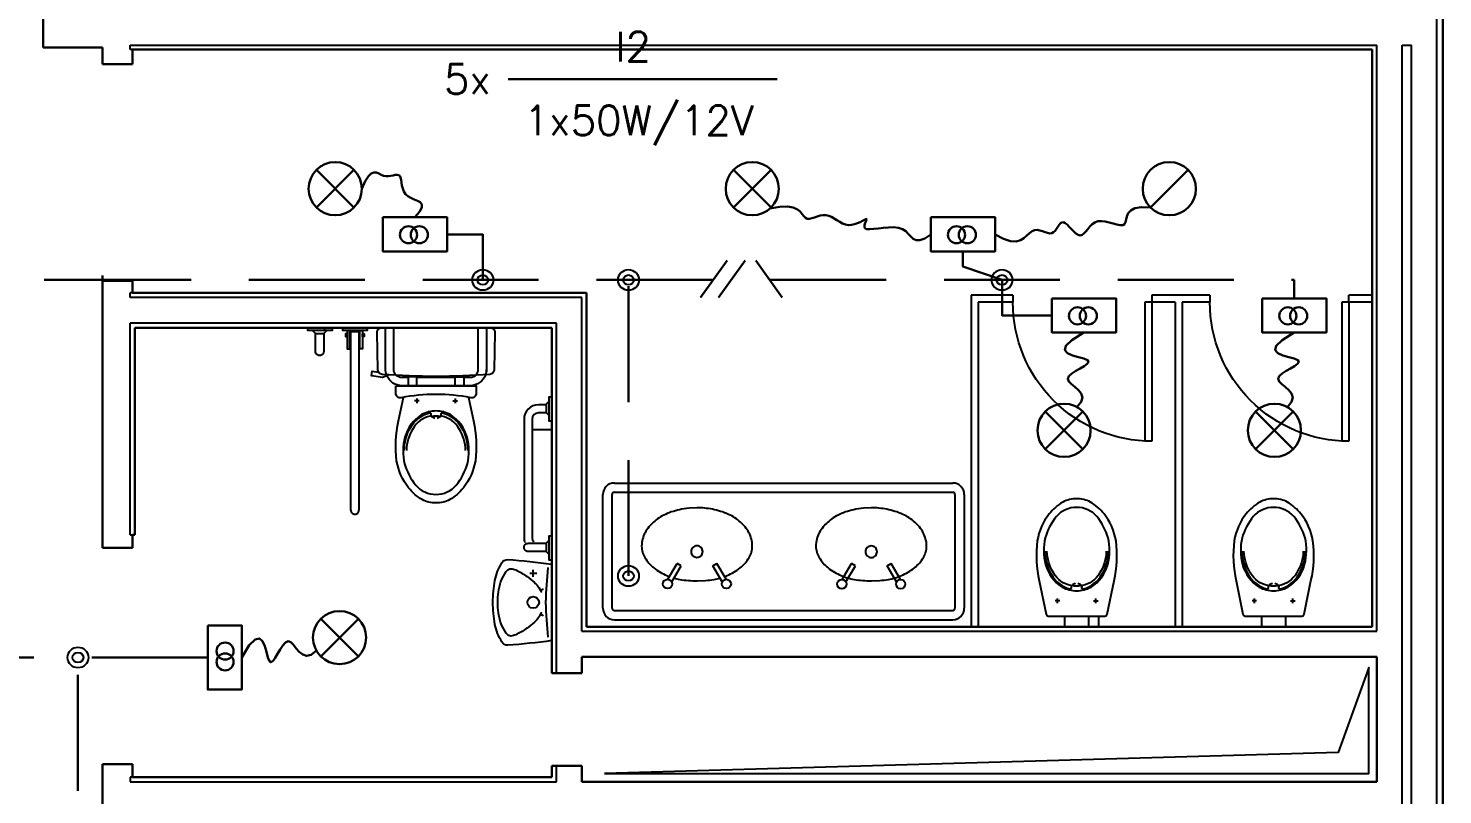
# Model space of a CAD drawing. Extents: x 21.2 to 81.9, y 10.7 to 70.
# Drawn here: x 75.75 to 81.85, y 62.07 to 65.38 of the extents above; entities that cross this region are included whole.
import ezdxf

# ---------------------------------------------------------------- set-up
doc = ezdxf.new("R2010")
doc.units = 0
doc.header["$MEASUREMENT"] = 0
for name, pattern in [('1st floor plan$0$Default', [0]), ('Dashed', [0.75, 0.5, -0.25]), ('Default', [0]), ('Solid', [0])]:
    doc.linetypes.add(name, pattern=pattern)
for name, color, linetype in [('1st floor plan$0$1FIN', 15, 'Continuous'), ('1st floor plan$0$2FIN', 7, 'Continuous'), ('1st floor plan$0$Equipment', 92, '1st floor plan$0$Default'), ('IE003', 7, 'Continuous'), ('Xref_Plan', 7, 'Continuous')]:
    doc.layers.add(name, color=color, linetype=linetype)
doc.layers.add('1st floor plan$0$Partitions', color=7, linetype='Continuous', lineweight=30)
doc.layers.add('Illumination', color=30, linetype='Solid', lineweight=30)
doc.styles.add('Default', font='SIMPLEX.shx', dxfattribs={"height": 0.175})

# ---------------------------------------------------------------- blocks, each defined once
blk = doc.blocks.new('Bola')
at = {"layer": 'IE003', "color": 7, "linetype": 'Default', "const_width": 0.2}
blk.add_lwpolyline([(-0.1, 0, 1), (0.1, 0, 1)], format="xyb", close=True, dxfattribs=at)
at = {"layer": 'IE003', "color": 7, "linetype": 'Default'}
blk.add_circle((0, 0), 0.2, dxfattribs=at)
blk = doc.blocks.new('3')
at = {"layer": 'Illumination', "color": 7}
for p, q in [((-48.8, -68.3), (65.8, 92.1)), ((28.3, -68.3), (142.9, 92.1)), ((303.6, -68.3), (188.9, 92.1))]:
    blk.add_line(p, q, dxfattribs=at)
blk = doc.blocks.new('1st floor plan')
at = {"layer": '1st floor plan$0$1FIN'}
blk.add_lwpolyline([(78.2341, 62.1641), (81.5322, 62.1641), (81.5322, 62.6215), (81.3996, 62.2539), (78.2341, 62.1641)], dxfattribs=at)
at = {"layer": '1st floor plan$0$2FIN'}
for p, q in [((81.8264, 58.9121), (81.8264, 67.7571)), ((76.1864, 65.3071), (81.5664, 65.3071)), ((76.1864, 65.2871), (76.1864, 65.3071)), ((76.1964, 65.2871), (76.1864, 65.2871)), ((81.5664, 62.7771), (81.5664, 65.3071)), ((81.6764, 58.9121), (81.6764, 65.3071)), ((81.6764, 65.3071), (81.7164, 65.3071)), ((81.7164, 58.9121), (81.7164, 65.3071)), ((76.1864, 64.2171), (76.1864, 64.2371)), ((76.1964, 64.2371), (76.1864, 64.2371)), ((78.1364, 64.2171), (76.1864, 64.2171)), ((78.1364, 62.7771), (78.1364, 64.2171)), ((76.1864, 63.1928), (76.1864, 64.1071)), ((78.0264, 64.1071), (76.1864, 64.1071)), ((78.0264, 62.5971), (78.0264, 64.1071)), ((76.1864, 63.1928), (76.1964, 63.1928)), ((78.1364, 62.7771), (81.5664, 62.7771)), ((76.1864, 62.1471), (76.1864, 62.1271)), ((76.1964, 62.1471), (76.1864, 62.1471)), ((78.0264, 62.1271), (78.0264, 62.1971)), ((76.1864, 62.1271), (78.0264, 62.1271))]:
    blk.add_line(p, q, dxfattribs=at)
at = {"layer": '1st floor plan$0$Equipment'}
for p, q in [((79.8164, 64.2271), (79.8164, 62.7971)), ((79.9964, 64.2271), (79.8164, 64.2271)), ((79.9964, 64.2271), (79.9964, 64.1971)), ((80.6964, 64.2271), (80.5964, 64.2271)), ((80.5964, 64.2271), (80.5964, 64.1971)), ((80.8464, 64.2271), (80.6964, 64.2271)), ((80.8464, 64.2271), (80.8464, 64.1971)), ((81.5464, 64.2271), (81.4464, 64.2271)), ((81.4464, 64.1971), (81.4464, 64.2271)), ((79.8464, 64.1971), (79.8464, 62.7971)), ((79.9964, 64.1971), (79.8464, 64.1971)), ((80.5664, 64.1971), (80.5664, 63.5971)), ((80.5964, 64.1971), (80.5664, 64.1971)), ((80.5964, 64.1971), (80.5964, 63.5971)), ((80.6964, 64.1971), (80.5964, 64.1971)), ((80.6964, 64.1971), (80.6964, 62.7971)), ((80.7264, 64.1971), (80.7264, 62.7971)), ((80.8464, 64.1971), (80.7264, 64.1971)), ((81.4164, 64.1971), (81.4164, 63.5971)), ((81.4464, 64.1971), (81.4164, 64.1971)), ((81.4464, 64.1971), (81.4464, 63.5971)), ((81.5464, 64.1971), (81.4464, 64.1971)), ((76.9734, 64.0759), (76.9866, 64.0627)), ((77.0216, 64.0627), (77.0348, 64.0759)), ((77.0264, 64.0759), (77.0264, 64.0871)), ((77.1389, 63.2996), (77.1389, 64.0704)), ((77.1389, 64.0704), (77.1739, 64.0704)), ((77.1739, 64.0704), (77.1739, 63.2996)), ((77.7239, 64.0871), (77.7239, 63.9369)), ((77.5889, 63.8721), (77.4238, 63.8721)), ((77.4334, 63.7721), (77.4134, 63.7721)), ((77.4234, 63.7821), (77.4234, 63.7621)), ((77.5794, 63.7721), (77.5994, 63.7721)), ((77.5894, 63.7821), (77.5894, 63.7621)), ((78.0064, 63.6471), (77.9213, 63.6471)), ((80.5964, 63.5971), (80.5664, 63.5971)), ((81.4464, 63.5971), (81.4164, 63.5971)), ((78.2264, 62.8771), (78.2264, 63.3671)), ((78.2664, 62.8771), (78.2664, 63.3671)), ((78.2764, 63.4171), (79.7364, 63.4171)), ((78.2764, 63.3771), (79.7364, 63.3771)), ((79.7464, 63.3671), (79.7464, 62.8771)), ((79.7864, 63.3671), (79.7864, 62.8771)), ((77.1564, 63.2821), (77.1564, 63.2821)), ((77.9952, 63.17), (77.982, 63.1569)), ((77.982, 63.1219), (77.9952, 63.1087)), ((78.5067, 63.0016), (78.5472, 63.0702)), ((78.5644, 63.06), (78.5472, 63.0702)), ((78.7012, 63.06), (78.7185, 63.0702)), ((78.759, 63.0016), (78.7185, 63.0702)), ((79.2588, 63.001), (79.2993, 63.0696)), ((79.3165, 63.0594), (79.2993, 63.0696)), ((79.4534, 63.0594), (79.4706, 63.0696)), ((79.5111, 63.001), (79.4706, 63.0696)), ((77.941, 63.0271), (77.911, 63.0271)), ((77.926, 63.0121), (77.926, 63.0421)), ((78.0064, 63.0471), (78.006, 63.0471)), ((78.5236, 62.991), (78.5644, 63.06)), ((78.742, 62.991), (78.7012, 63.06)), ((79.2758, 62.9904), (79.3165, 63.0594)), ((79.4941, 62.9904), (79.4534, 63.0594)), ((80.1984, 62.9081), (80.1784, 62.9081)), ((80.1884, 62.8981), (80.1884, 62.9181)), ((80.3444, 62.9081), (80.3644, 62.9081)), ((80.3544, 62.8981), (80.3544, 62.9181)), ((81.0484, 62.9081), (81.0284, 62.9081)), ((81.0384, 62.8981), (81.0384, 62.9181)), ((81.1944, 62.9081), (81.2144, 62.9081)), ((81.2044, 62.8981), (81.2044, 62.9181)), ((78.2764, 62.8671), (79.7364, 62.8671)), ((78.2764, 62.8271), (79.7364, 62.8271)), ((80.3664, 62.8431), (80.3664, 62.7971)), ((78.0064, 62.7471), (78.006, 62.7471))]:
    blk.add_line(p, q, dxfattribs=at)
for points in [[(80.5964, 63.5971, -0.414214), (79.9964, 64.1971)], [(81.4464, 63.5971, -0.414214), (80.8464, 64.1971)], [(77.2926, 63.8846, -0.081906), (77.2889, 63.9071), (77.2889, 64.0871)], [(77.3346, 63.8819, -0.203745), (77.3239, 63.9071), (77.3239, 64.0871)], [(77.6782, 63.8819, 0.203745), (77.6889, 63.9071), (77.6889, 64.0871)], [(77.7239, 63.9369), (77.7239, 63.8971), (77.7239, 63.9071, -0.081902), (77.7202, 63.8846)], [(77.2945, 63.8795, -0.019656), (77.2926, 63.8846)], [(77.7202, 63.8846, -0.32142), (77.6539, 63.8371), (77.3589, 63.8371, -0.300027), (77.2945, 63.8795)], [(77.3868, 63.8721), (77.3589, 63.8721, -0.194092), (77.3346, 63.8819)], [(77.6803, 63.8841, -0.216674), (77.6539, 63.8721), (77.6259, 63.8721)], [(77.6471, 63.7866), (77.6679, 63.6855, -0.088113), (77.6763, 63.513, -0.124068), (77.6246, 63.3958, -0.086475), (77.5658, 63.3456, -0.130408), (77.5064, 63.3311, -0.130408), (77.447, 63.3456, -0.086475), (77.3881, 63.3958, -0.124068), (77.3365, 63.513, -0.088113), (77.3448, 63.6855), (77.3656, 63.7866)], [(77.982, 63.7546), (77.9488, 63.7546, 0.414213), (77.8863, 63.6921), (77.8863, 63.1821, 0.088469), (77.8902, 63.1605)], [(77.3694, 63.5571, -0.136377), (77.3974, 63.6581, -0.205105), (77.4784, 63.7201, -0.668461), (77.4814, 63.7057, 0.213245), (77.4074, 63.6521, 0.134007), (77.3784, 63.5571)], [(77.5014, 63.6961), (77.4906, 63.7013, -0.801198), (77.4894, 63.7051, -0.05862), (77.5064, 63.7071, -0.05862), (77.5234, 63.7051, -0.801198), (77.5222, 63.7013), (77.5114, 63.6961)], [(77.6344, 63.5571, 0.134007), (77.6054, 63.6521, 0.213245), (77.5314, 63.7057, -0.668461), (77.5344, 63.7201, -0.205105), (77.6154, 63.6581, -0.136377), (77.6434, 63.5571)], [(77.982, 63.7196), (77.9488, 63.7196, 0.414211), (77.9213, 63.6921), (77.9213, 63.1821, 0.185832), (77.9284, 63.1636)], [(78.752, 63.0134, 0.012883), (78.7631, 63.0178, 0.028735), (78.7918, 63.0322, 0.038584), (78.8189, 63.0508, 0.043635), (78.8404, 63.0714, 0.046948), (78.8579, 63.0956, 0.060002), (78.868, 63.1188, 0.075785), (78.8716, 63.1448, 0.060889), (78.8677, 63.1746, 0.054586), (78.8571, 63.2024, 0.054379), (78.8407, 63.2273, 0.038321), (78.8208, 63.248, 0.035303), (78.7965, 63.2668, 0.040035), (78.7693, 63.2819, 0.032621), (78.7348, 63.2949, 0.024635), (78.6996, 63.3038, 0.053768), (78.6322, 63.3099), (78.5991, 63.3085), (78.5666, 63.3039, 0.02503)], [(78.5666, 63.3039, 0.02503), (78.5308, 63.2949, 0.032621), (78.4963, 63.2819, 0.040035), (78.4692, 63.2668, 0.035303), (78.4448, 63.248, 0.038321), (78.4249, 63.2273, 0.054379), (78.4085, 63.2024, 0.054586), (78.398, 63.1746, 0.060889), (78.394, 63.1448, 0.075785), (78.3977, 63.1188, 0.060002), (78.4078, 63.0956, 0.046948), (78.4253, 63.0714, 0.043635), (78.4467, 63.0508, 0.038584), (78.4738, 63.0322, 0.028735), (78.5025, 63.0178, 0.012881), (78.5136, 63.0134, 0.027941)], [(80.1344, 63.1231, 0.136377), (80.1624, 63.0221, 0.205105), (80.2434, 62.9601, 0.668461), (80.2464, 62.9745, -0.213245), (80.1724, 63.0281, -0.134007), (80.1434, 63.1231)], [(80.3994, 63.1231, -0.134007), (80.3704, 63.0281, -0.213245), (80.2964, 62.9745, 0.668461), (80.2994, 62.9601, 0.205105), (80.3804, 63.0221, 0.136377), (80.4084, 63.1231)], [(80.9844, 63.1231, 0.136377), (81.0124, 63.0221, 0.205105), (81.0934, 62.9601, 0.668461), (81.0964, 62.9745, -0.213245), (81.0224, 63.0281, -0.134007), (80.9934, 63.1231)], [(81.2494, 63.1231, -0.134007), (81.2204, 63.0281, -0.213245), (81.1464, 62.9745, 0.668461), (81.1494, 62.9601, 0.205105), (81.2304, 63.0221, 0.136377), (81.2584, 63.1231)], [(77.971, 62.8421, 0.295138), (77.956, 62.8471), (77.9613, 62.8572, -0.056664), (77.9462, 62.8326, -0.044791), (77.9309, 62.8163, -0.024787), (77.8994, 62.7909, -0.020889), (77.8785, 62.777, -0.020404), (77.856, 62.7646, -0.063351), (77.8352, 62.7573, -0.133874), (77.8246, 62.7579, -0.159548), (77.8099, 62.7688, -0.061401), (77.7878, 62.8099, -0.043909), (77.7803, 62.8356, -0.026479), (77.774, 62.8796), (77.7736, 62.9021), (77.774, 62.9246, -0.026479), (77.7803, 62.9686, -0.043909), (77.7878, 62.9943, -0.061401), (77.8099, 63.0354, -0.159548), (77.8246, 63.0463, -0.133874), (77.8352, 63.0469, -0.063351), (77.856, 63.0396, -0.020404), (77.8785, 63.0272, -0.020889), (77.8994, 63.0133, -0.024787), (77.9309, 62.9879, -0.044791), (77.9462, 62.9715, -0.056664), (77.9613, 62.947), (77.956, 62.9571, 0.295138), (77.971, 62.9621)], [(77.991, 62.7521, -0.02486), (77.981, 62.9021, -0.02486), (77.991, 63.0521)], [(78.5331, 63.0071, 0.025128), (78.5587, 63.0013, 0.042673), (78.6332, 62.9951), (78.6696, 62.9966, 0.021447), (78.7069, 63.0013, 0.025126), (78.7325, 63.0071, 0.031893)], [(80.2664, 62.9841), (80.2556, 62.9789, 0.801198), (80.2544, 62.9751, 0.05862), (80.2714, 62.9731, 0.05862), (80.2884, 62.9751, 0.801198), (80.2872, 62.9789), (80.2764, 62.9841)], [(81.1164, 62.9841), (81.1056, 62.9789, 0.801198), (81.1044, 62.9751, 0.05862), (81.1214, 62.9731, 0.05862), (81.1384, 62.9751, 0.801198), (81.1372, 62.9789), (81.1264, 62.9841)]]:
    blk.add_lwpolyline(points, format="xyb", dxfattribs=at)
for points in [[(77.0589, 64.0871), (77.0589, 64.0759), (76.9539, 64.0759), (76.9539, 64.0871)], [(77.2089, 64.0871), (77.2089, 64.0759), (77.1039, 64.0759), (77.1039, 64.0871)], [(77.1229, 64.0495), (77.1229, 64.0605), (77.1163, 64.0605), (77.1163, 64.0495)], [(77.135, 63.9968), (77.135, 64.0759), (77.1229, 64.0759), (77.1229, 63.9968)], [(77.1778, 63.9968), (77.1778, 64.0759), (77.1898, 64.0759), (77.1898, 63.9968)], [(77.1898, 64.0495), (77.1898, 64.0605), (77.1964, 64.0605), (77.1964, 64.0495)], [(77.4238, 63.8371), (77.4238, 63.8753), (77.3868, 63.8753), (77.3868, 63.8371)], [(77.5889, 63.8371), (77.5889, 63.8753), (77.6259, 63.8753), (77.6259, 63.8371)], [(78.0064, 63.6846), (77.9952, 63.6846), (77.9952, 63.7896), (78.0064, 63.7896)], [(78.0064, 63.0846), (77.9952, 63.0846), (77.9952, 63.1896), (78.0064, 63.1896)]]:
    blk.add_lwpolyline(points, close=True, dxfattribs=at)
for points in [[(77.0041, 63.967), (77.0041, 63.967, -0.414214), (76.9866, 63.9845), (76.9866, 64.0627), (77.0216, 64.0627), (77.0216, 63.9845, -0.414214)], [(77.2719, 64.0871), (77.7409, 64.0871, -0.421203), (77.7609, 64.0666), (77.7571, 63.9055, -0.384529), (77.7386, 63.886, -0.020097), (77.5064, 63.8771, -0.020097), (77.2741, 63.886, -0.384529), (77.2557, 63.9055), (77.2519, 64.0666, -0.421203)], [(77.3325, 63.8371), (77.6803, 63.8371), (77.6803, 63.8045, -0.472458), (77.6564, 63.7849, 0.097656), (77.3564, 63.7849, -0.472458), (77.3325, 63.8045)], [(77.5064, 63.3681, 0.221073), (77.5937, 63.4079, 0.102493), (77.6424, 63.5001, 0.121565), (77.6404, 63.6151, 0.187395), (77.5684, 63.7121, 0.126952), (77.5064, 63.7281, 0.126952), (77.4444, 63.7121, 0.187395), (77.3724, 63.6151, 0.121565), (77.3704, 63.5001, 0.102493), (77.419, 63.4079, 0.221073)], [(79.3187, 63.3039, 0.02503), (79.2829, 63.2949, 0.032621), (79.2485, 63.2819, 0.040035), (79.2213, 63.2668, 0.035303), (79.197, 63.248, 0.038321), (79.177, 63.2273, 0.054379), (79.1607, 63.2024, 0.054586), (79.1501, 63.1746, 0.060889), (79.1461, 63.1448, 0.075785), (79.1498, 63.1188, 0.060002), (79.1599, 63.0956, 0.046948), (79.1774, 63.0714, 0.043635), (79.1989, 63.0508, 0.038584), (79.226, 63.0322, 0.028735), (79.2547, 63.0178, 0.031893), (79.2824, 63.0078, 0.027941), (79.3109, 63.0013, 0.042673), (79.3854, 62.9951), (79.4217, 62.9966, 0.021447), (79.459, 63.0013, 0.027941), (79.4875, 63.0078, 0.031893), (79.5152, 63.0178, 0.028735), (79.5439, 63.0322, 0.038584), (79.571, 63.0508, 0.043635), (79.5925, 63.0714, 0.046948), (79.61, 63.0956, 0.060002), (79.6201, 63.1188, 0.075785), (79.6238, 63.1448, 0.060889), (79.6198, 63.1746, 0.054586), (79.6092, 63.2024, 0.054379), (79.5929, 63.2273, 0.038321), (79.5729, 63.248, 0.035303), (79.5486, 63.2668, 0.040035), (79.5214, 63.2819, 0.032621), (79.487, 63.2949, 0.024635), (79.4518, 63.3038, 0.053768), (79.3844, 63.3099), (79.3512, 63.3085)], [(80.3936, 62.8431, 0.356028), (80.4034, 62.8511), (80.4329, 62.9947, 0.088113), (80.4413, 63.1671, 0.124068), (80.3896, 63.2843, 0.086475), (80.3308, 63.3346, 0.130408), (80.2714, 63.3491, 0.130408), (80.212, 63.3346, 0.086475), (80.1531, 63.2843, 0.124068), (80.1015, 63.1671, 0.088113), (80.1098, 62.9947), (80.1394, 62.8511, 0.356028), (80.1492, 62.8431)], [(80.2714, 63.3121, 0.221073), (80.184, 63.2722, 0.102493), (80.1354, 63.1801, 0.121565), (80.1374, 63.0651, 0.187395), (80.2094, 62.9681, 0.126952), (80.2714, 62.9521, 0.126952), (80.3334, 62.9681, 0.187395), (80.4054, 63.0651, 0.121565), (80.4074, 63.1801, 0.102493), (80.3588, 63.2722, 0.221073)], [(81.2436, 62.8431, 0.356028), (81.2534, 62.8511), (81.2829, 62.9947, 0.088113), (81.2913, 63.1671, 0.124068), (81.2396, 63.2843, 0.086475), (81.1808, 63.3346, 0.130408), (81.1214, 63.3491, 0.130408), (81.062, 63.3346, 0.086475), (81.0031, 63.2843, 0.124068), (80.9515, 63.1671, 0.088113), (80.9598, 62.9947), (80.9894, 62.8511, 0.356028), (80.9992, 62.8431)], [(81.1214, 63.3121, 0.221073), (81.034, 63.2722, 0.102493), (80.9854, 63.1801, 0.121565), (80.9874, 63.0651, 0.187395), (81.0594, 62.9681, 0.126952), (81.1214, 62.9521, 0.126952), (81.1834, 62.9681, 0.187395), (81.2554, 63.0651, 0.121565), (81.2574, 63.1801, 0.102493), (81.2087, 63.2722, 0.221073)], [(77.8863, 63.1394), (77.8863, 63.1394, -0.414214), (77.9038, 63.1569), (77.982, 63.1569), (77.982, 63.1219), (77.9038, 63.1219, -0.414214)], [(78.6328, 63.1462, 0.414221), (78.6078, 63.1212, 0.414221), (78.6328, 63.0962, 0.414221), (78.6578, 63.1212, 0.414221)], [(79.385, 63.1456, 0.414221), (79.36, 63.1206, 0.414221), (79.385, 63.0956, 0.414221), (79.41, 63.1206, 0.414221)], [(78.006, 63.0671), (78.006, 62.7371, -0.016849), (77.816, 62.7171, -0.301008), (77.791, 62.7321, -0.09294), (77.761, 62.8071, -0.037829), (77.7518, 62.9021, -0.037829), (77.761, 62.9971, -0.09294), (77.791, 63.0721, -0.301008), (77.816, 63.0871, -0.016849)], [(77.926, 62.8771, -1), (77.926, 62.9271, -1)]]:
    blk.add_lwpolyline(points, format="xyb", close=True, dxfattribs=at)
for points in [[(77.3059, 63.8837), (77.2757, 63.8726), (77.2281, 63.8793), (77.2309, 63.8991), (77.2589, 63.8951)], [(77.9952, 63.77), (77.982, 63.7569), (77.982, 63.7219), (77.9952, 63.7087)], [(80.3224, 62.8431), (80.3224, 62.7971), (80.2204, 62.7971), (80.2204, 62.8431)], [(81.1724, 62.8431), (81.1724, 62.7971), (81.0704, 62.7971), (81.0704, 62.8431)]]:
    blk.add_lwpolyline(points, dxfattribs=at)
for centre in [(78.506, 62.9816), (78.7597, 62.9816), (79.2581, 62.981), (79.5118, 62.981)]:
    blk.add_circle(centre, 0.02, dxfattribs=at)
for centre, radius, start, end in [((78.2764, 63.3671), 0.05, 90.00001, 180), ((78.2764, 63.3671), 0.01, 90.00001, 180), ((79.7364, 63.3671), 0.05, 360, 89.99999), ((79.7364, 63.3671), 0.01, 360, 89.99999), ((77.1564, 63.2996), 0.0175, 179.99996, 270.00004), ((77.1564, 63.2996), 0.0175, 269.99933, 359.99942), ((78.2764, 62.8771), 0.05, 180.00001, 269.99994), ((78.2764, 62.8771), 0.01, 180.00001, 269.99994), ((79.7364, 62.8771), 0.05, 270.00006, 359.99999), ((79.7364, 62.8771), 0.01, 270.00006, 359.99999)]:
    blk.add_arc(centre, radius, start, end, dxfattribs=at)
at = {"layer": '1st floor plan$0$Partitions'}
for p, q in [((81.8514, 51.8821), (81.8514, 67.7571)), ((75.8112, 65.4271), (75.8112, 65.2971)), ((75.8112, 65.2971), (76.0664, 65.2971)), ((76.0664, 65.224), (76.0664, 65.2971)), ((76.1964, 65.2871), (81.5464, 65.2871)), ((76.1964, 65.224), (76.1964, 65.2871)), ((81.5464, 62.7971), (81.5464, 65.2871)), ((76.1964, 65.224), (76.0664, 65.224)), ((76.0664, 63.1378), (76.0664, 64.3121)), ((76.0664, 64.2902), (76.1964, 64.2902)), ((76.1964, 64.2902), (76.1964, 64.2371)), ((78.1564, 64.2371), (76.1964, 64.2371)), ((78.1564, 62.7971), (78.1564, 64.2371)), ((76.2064, 63.1928), (76.2064, 64.0871)), ((78.0064, 64.0871), (76.2064, 64.0871)), ((78.0064, 62.5971), (78.0064, 64.0871)), ((76.1964, 63.1378), (76.1964, 63.1928)), ((76.1964, 63.1928), (76.2064, 63.1928)), ((76.0664, 63.1378), (76.1964, 63.1378)), ((78.1564, 62.7971), (81.5464, 62.7971)), ((78.1364, 62.6671), (81.5664, 62.6671)), ((78.1364, 62.5971), (78.1364, 62.6671)), ((81.5664, 62.1271), (81.5664, 62.6671)), ((78.0064, 62.5971), (78.1364, 62.5971)), ((76.0664, 61.9309), (76.0664, 62.204)), ((76.0664, 62.204), (76.1964, 62.204)), ((76.1964, 62.204), (76.1964, 62.1471)), ((76.1964, 62.1471), (78.0064, 62.1471)), ((78.0064, 62.1971), (78.1364, 62.1971)), ((78.0064, 62.1471), (78.0064, 62.1971)), ((78.1364, 62.1271), (78.1364, 62.1971)), ((78.1364, 62.1271), (81.5664, 62.1271))]:
    blk.add_line(p, q, dxfattribs=at)

msp = doc.modelspace()

# ---------------------------------------------------------------- linework, layer by layer
at = {"layer": 'Illumination'}
for points in [[(77.8173, 65.1592), (78.9782, 65.1592)], [(76.9903, 64.7682), (77.1525, 64.606)], [(77.1525, 64.7682), (76.9903, 64.606)], [(77.4156, 64.5636), (77.4358, 64.5879), (77.4448, 64.606), (77.4448, 64.619), (77.438, 64.6284), (77.4264, 64.6353), (77.4122, 64.6411), (77.3974, 64.647), (77.3842, 64.6543), (77.3742, 64.664), (77.3672, 64.6755), (77.3626, 64.6883), (77.3595, 64.7014), (77.3574, 64.7141), (77.3556, 64.7257), (77.3533, 64.7354), (77.3499, 64.7423), (77.3448, 64.7461), (77.3381, 64.7472), (77.3302, 64.7465), (77.3212, 64.7447), (77.3114, 64.7426), (77.3012, 64.7411), (77.2907, 64.7409), (77.2802, 64.7428), (77.27, 64.7472), (77.2598, 64.7525), (77.2494, 64.7566), (77.2385, 64.7574), (77.227, 64.7529), (77.2146, 64.7411), (77.201, 64.7198), (77.186, 64.6871)], [(78.7903, 64.7682), (78.9525, 64.606)], [(78.9525, 64.7682), (78.7903, 64.606)], [(79.9192, 64.4902), (79.956, 64.4701), (79.9858, 64.4606), (80.0097, 64.4595), (80.0288, 64.4647), (80.0442, 64.4739), (80.0569, 64.485), (80.0681, 64.4958), (80.0788, 64.5041), (80.0898, 64.5084), (80.1012, 64.509), (80.1127, 64.5071), (80.1241, 64.5036), (80.1351, 64.4996), (80.1456, 64.4962), (80.1554, 64.4943), (80.1641, 64.495), (80.1718, 64.499), (80.1784, 64.5057), (80.1844, 64.5139), (80.19, 64.5226), (80.1955, 64.5309), (80.2011, 64.5377), (80.2072, 64.5419), (80.2141, 64.5426), (80.2218, 64.539), (80.2304, 64.532), (80.2395, 64.5228), (80.249, 64.5125), (80.2587, 64.5025), (80.2683, 64.4939), (80.2777, 64.4878), (80.2866, 64.4855), (80.2949, 64.4878), (80.3029, 64.4939), (80.311, 64.5027), (80.3194, 64.513), (80.3285, 64.5237), (80.3386, 64.5336), (80.3502, 64.5416), (80.3635, 64.5465), (80.3786, 64.5476), (80.3951, 64.5455), (80.4121, 64.5416), (80.4289, 64.5369), (80.4447, 64.5326), (80.4587, 64.5298), (80.4701, 64.5298), (80.4782, 64.5336), (80.4827, 64.5421), (80.4853, 64.5539), (80.4884, 64.5675), (80.4943, 64.5813), (80.5051, 64.5937), (80.5232, 64.603), (80.5508, 64.6077), (80.5903, 64.606), (80.5903, 64.606), (80.7525, 64.7682)], [(79.6424, 64.4902), (79.6156, 64.4724), (79.5949, 64.4646), (79.579, 64.4647), (79.5663, 64.4707), (79.5555, 64.4805), (79.545, 64.4922), (79.5335, 64.5037), (79.5195, 64.513), (79.5019, 64.5186), (79.4816, 64.5207), (79.4597, 64.5204), (79.4373, 64.5185), (79.4157, 64.5159), (79.3959, 64.5135), (79.3791, 64.5122), (79.3665, 64.5128), (79.3589, 64.5161), (79.3556, 64.5214), (79.3554, 64.5281), (79.3574, 64.5355), (79.3604, 64.5427), (79.3634, 64.549), (79.3653, 64.5537), (79.3649, 64.556), (79.3616, 64.5555), (79.3555, 64.5526), (79.347, 64.5482), (79.3366, 64.543), (79.3249, 64.5378), (79.3123, 64.5335), (79.2992, 64.5307), (79.2861, 64.5303), (79.2734, 64.5328), (79.2611, 64.5376), (79.249, 64.5441), (79.2371, 64.5514), (79.2253, 64.5587), (79.2135, 64.5653), (79.2016, 64.5703), (79.1894, 64.5731), (79.1769, 64.573), (79.1644, 64.5708), (79.152, 64.5672), (79.14, 64.5633), (79.1286, 64.5598), (79.1181, 64.5577), (79.1087, 64.5578), (79.1006, 64.5612), (79.0939, 64.5681), (79.087, 64.5776), (79.0783, 64.5881), (79.066, 64.598), (79.0485, 64.6058), (79.0241, 64.61), (78.991, 64.609), (78.9474, 64.6013)], [(77.7084, 64.2933), (77.7084, 64.4902), (77.554, 64.4902)], [(80.1646, 64.1401), (79.9494, 64.1401), (79.9494, 64.2933), (79.7808, 64.3511), (79.7808, 64.4168)], [(80.303, 64.0667), (80.2504, 64.0341), (80.225, 64.0091), (80.2208, 63.9905), (80.2322, 63.9769), (80.2535, 63.9671), (80.2788, 63.9598), (80.3025, 63.9537), (80.3187, 63.9474), (80.3231, 63.94), (80.3173, 63.9315), (80.3043, 63.9219), (80.2869, 63.9116), (80.2681, 63.9007), (80.2509, 63.8894), (80.2383, 63.878), (80.2332, 63.8666), (80.2375, 63.8553), (80.2488, 63.8438), (80.2637, 63.8316), (80.2788, 63.8183), (80.2908, 63.8034), (80.296, 63.7864), (80.2912, 63.767), (80.2729, 63.7446)], [(81.2108, 64.0667), (81.1583, 64.0341), (81.1328, 64.0091), (81.1286, 63.9905), (81.1401, 63.9769), (81.1613, 63.9671), (81.1866, 63.9598), (81.2103, 63.9537), (81.2265, 63.9474), (81.2309, 63.94), (81.2252, 63.9315), (81.2121, 63.9219), (81.1947, 63.9116), (81.1759, 63.9007), (81.1587, 63.8894), (81.1461, 63.878), (81.141, 63.8666), (81.1453, 63.8553), (81.1566, 63.8438), (81.1715, 63.8316), (81.1867, 63.8183), (81.1986, 63.8034), (81.2038, 63.7864), (81.199, 63.767), (81.1808, 63.7446)], [(80.1361, 63.7254), (80.2983, 63.5633)], [(80.2983, 63.7254), (80.1361, 63.5633)], [(81.0439, 63.7254), (81.2061, 63.5633)], [(81.2061, 63.7254), (81.0439, 63.5633)], [(77.1713, 62.6689), (77.0091, 62.831)], [(77.0091, 62.6689), (77.1713, 62.831)], [(76.6679, 62.6641), (76.7005, 62.7167), (76.7254, 62.7422), (76.7441, 62.7463), (76.7576, 62.7349), (76.7674, 62.7136), (76.7747, 62.6883), (76.7809, 62.6647), (76.7871, 62.6485), (76.7945, 62.644), (76.8031, 62.6498), (76.8126, 62.6629), (76.823, 62.6803), (76.8339, 62.699), (76.8451, 62.7162), (76.8566, 62.7288), (76.868, 62.734), (76.8793, 62.7297), (76.8908, 62.7184), (76.9029, 62.7034), (76.9163, 62.6883), (76.9312, 62.6764), (76.9481, 62.6711), (76.9676, 62.6759), (76.99, 62.6942)]]:
    msp.add_lwpolyline(points, dxfattribs=at)
for points in [[(77.2772, 64.5636), (77.2772, 64.4168), (77.554, 64.4168), (77.554, 64.5636)], [(79.6424, 64.5636), (79.6424, 64.4168), (79.9192, 64.4168), (79.9192, 64.5636)], [(80.1646, 64.2135), (80.1646, 64.0667), (80.4414, 64.0667), (80.4414, 64.2135)], [(81.0724, 64.2135), (81.0724, 64.0667), (81.3493, 64.0667), (81.3493, 64.2135)], [(76.521, 62.8026), (76.6679, 62.8026), (76.6679, 62.5257), (76.521, 62.5257)]]:
    msp.add_lwpolyline(points, close=True, dxfattribs=at)
at = {"layer": 'Illumination', "linetype": 'Dashed'}
for points in [[(74.3153, 62.3358), (74.3153, 64.2933), (75.9493, 64.2933), (81.2108, 64.2933), (81.2108, 64.2135)], [(78.3372, 63.016), (78.3372, 64.2933)], [(76.521, 62.6641), (74.5, 62.6641), (74.5, 62.3358)], [(76.2719, 61.3391), (75.9612, 61.3391), (75.9612, 62.6641)]]:
    msp.add_lwpolyline(points, dxfattribs=at)
at = {"layer": 'Illumination'}
for centre, radius in [((77.0714, 64.6871), 0.1147), ((78.8714, 64.6871), 0.1147), ((80.6714, 64.6871), 0.1147), ((77.3877, 64.4885), 0.0369), ((77.4345, 64.4885), 0.0369), ((79.753, 64.4885), 0.0369), ((79.7998, 64.4885), 0.0369), ((80.2752, 64.1384), 0.0369), ((80.3219, 64.1384), 0.0369), ((81.183, 64.1384), 0.0369), ((81.2298, 64.1384), 0.0369), ((80.2172, 63.6444), 0.1147), ((81.125, 63.6444), 0.1147), ((77.0902, 62.75), 0.1147), ((76.5961, 62.692), 0.0369), ((76.5961, 62.6452), 0.0369)]:
    msp.add_circle(centre, radius, dxfattribs=at)

# ---------------------------------------------------------------- block references
at = {"layer": 'Illumination', "xscale": 0.001000000188398076, "yscale": 0.001000000188399852, "zscale": 0.001000000188399801}
msp.add_blockref('3', (78.6972, 64.2856), dxfattribs=at)
at = {"layer": 'Illumination', "linetype": 'Dashed', "xscale": 0.2154321579868537, "yscale": -0.2332014799386481, "zscale": 0.2154321579868543, "rotation": 270}
for p in [(77.7084, 64.2933), (78.3372, 64.2933), (79.9494, 64.2933), (78.3372, 63.016), (75.9612, 62.6641)]:
    msp.add_blockref('Bola', p, dxfattribs=at)
at = {"layer": 'Xref_Plan'}
msp.add_blockref('1st floor plan', (0, 0), dxfattribs=at)

# ---------------------------------------------------------------- texts
at = {"layer": 'Illumination', "style": 'Default'}
for s, p in [('I2', (78.2805, 65.2361)), ('5x', (77.5411, 65.096)), ('1x50W/12V', (77.885, 64.9176))]:
    msp.add_text(s, height=0.128, dxfattribs=at).set_placement(p)

doc.saveas('drawing.dxf')
